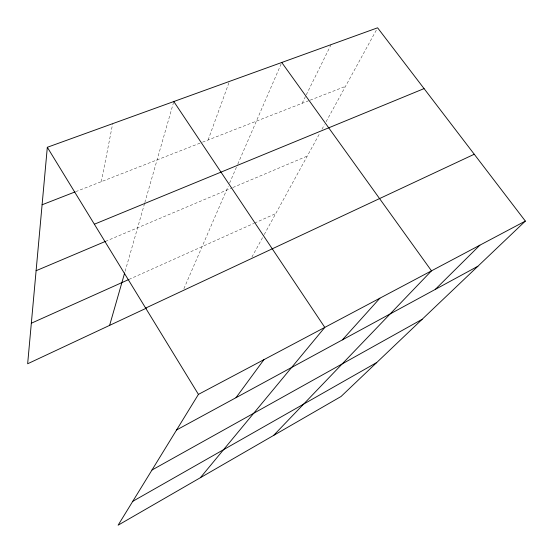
<?xml version="1.0" encoding="UTF-8"?>
<svg xmlns="http://www.w3.org/2000/svg" width="553" height="553" viewBox="0 0 553 553"><rect width="100%" height="100%" fill="white"/><g stroke="black" fill="none" stroke-linecap="round" stroke-linejoin="round"><path stroke-width="0.41" stroke-dasharray="2.77 2.07" d="M101.323 181.661L112.688 123.644M125.123 271.316L144.603 203.359M144.838 202.543L173.801 101.538M208.101 139.992L229.426 81.415M183.907 288.707L228.216 186.257M229.585 183.091L237.458 164.891M237.797 164.103L281.754 62.482M302.111 103.3L305.92 95.586M306.3 94.812L331.053 44.648M251.905 257.055L263.843 235.274M264.258 234.527L319.959 132.927M322.005 129.195L324.466 124.715M326.104 121.722L377.181 28.562M128.98 279.424L253.799 223.426M254.58 223.073L275.733 213.589M105.45 241.398L232.073 187.861M232.861 187.522L307.274 156.064M75.713 191.663L201.721 142.48M202.522 142.169L309.334 100.48M310.143 100.169L345.487 86.372"/><path stroke-width="0.83" d="M525.35 221.082L198.43 394.386L118.107 525.191L341.021 396.515L525.35 221.082L377.595 27.809L47.316 147.292L27.65 363.77L146.206 308.235M109.625 325.371L124.66 272.926M235.993 397.69L263.919 359.671M200.359 477.709L324.798 327.397L173.801 101.538M342.369 339.888L379.911 298.178M273.569 435.453L431.492 270.832L281.754 62.482M435.259 289.419L479.88 245.186M132.755 501.336L376.731 362.526M151.985 470.022L422.139 319.309M176.58 429.971L477.882 266.256M145.653 308.09L474.253 154.246M31.334 323.222L128.192 279.777M36.104 270.721L105.45 241.398M94.363 224.214L424.068 88.604M42.097 204.783L74.911 191.974M47.316 147.292L198.43 394.386"/></g></svg>
